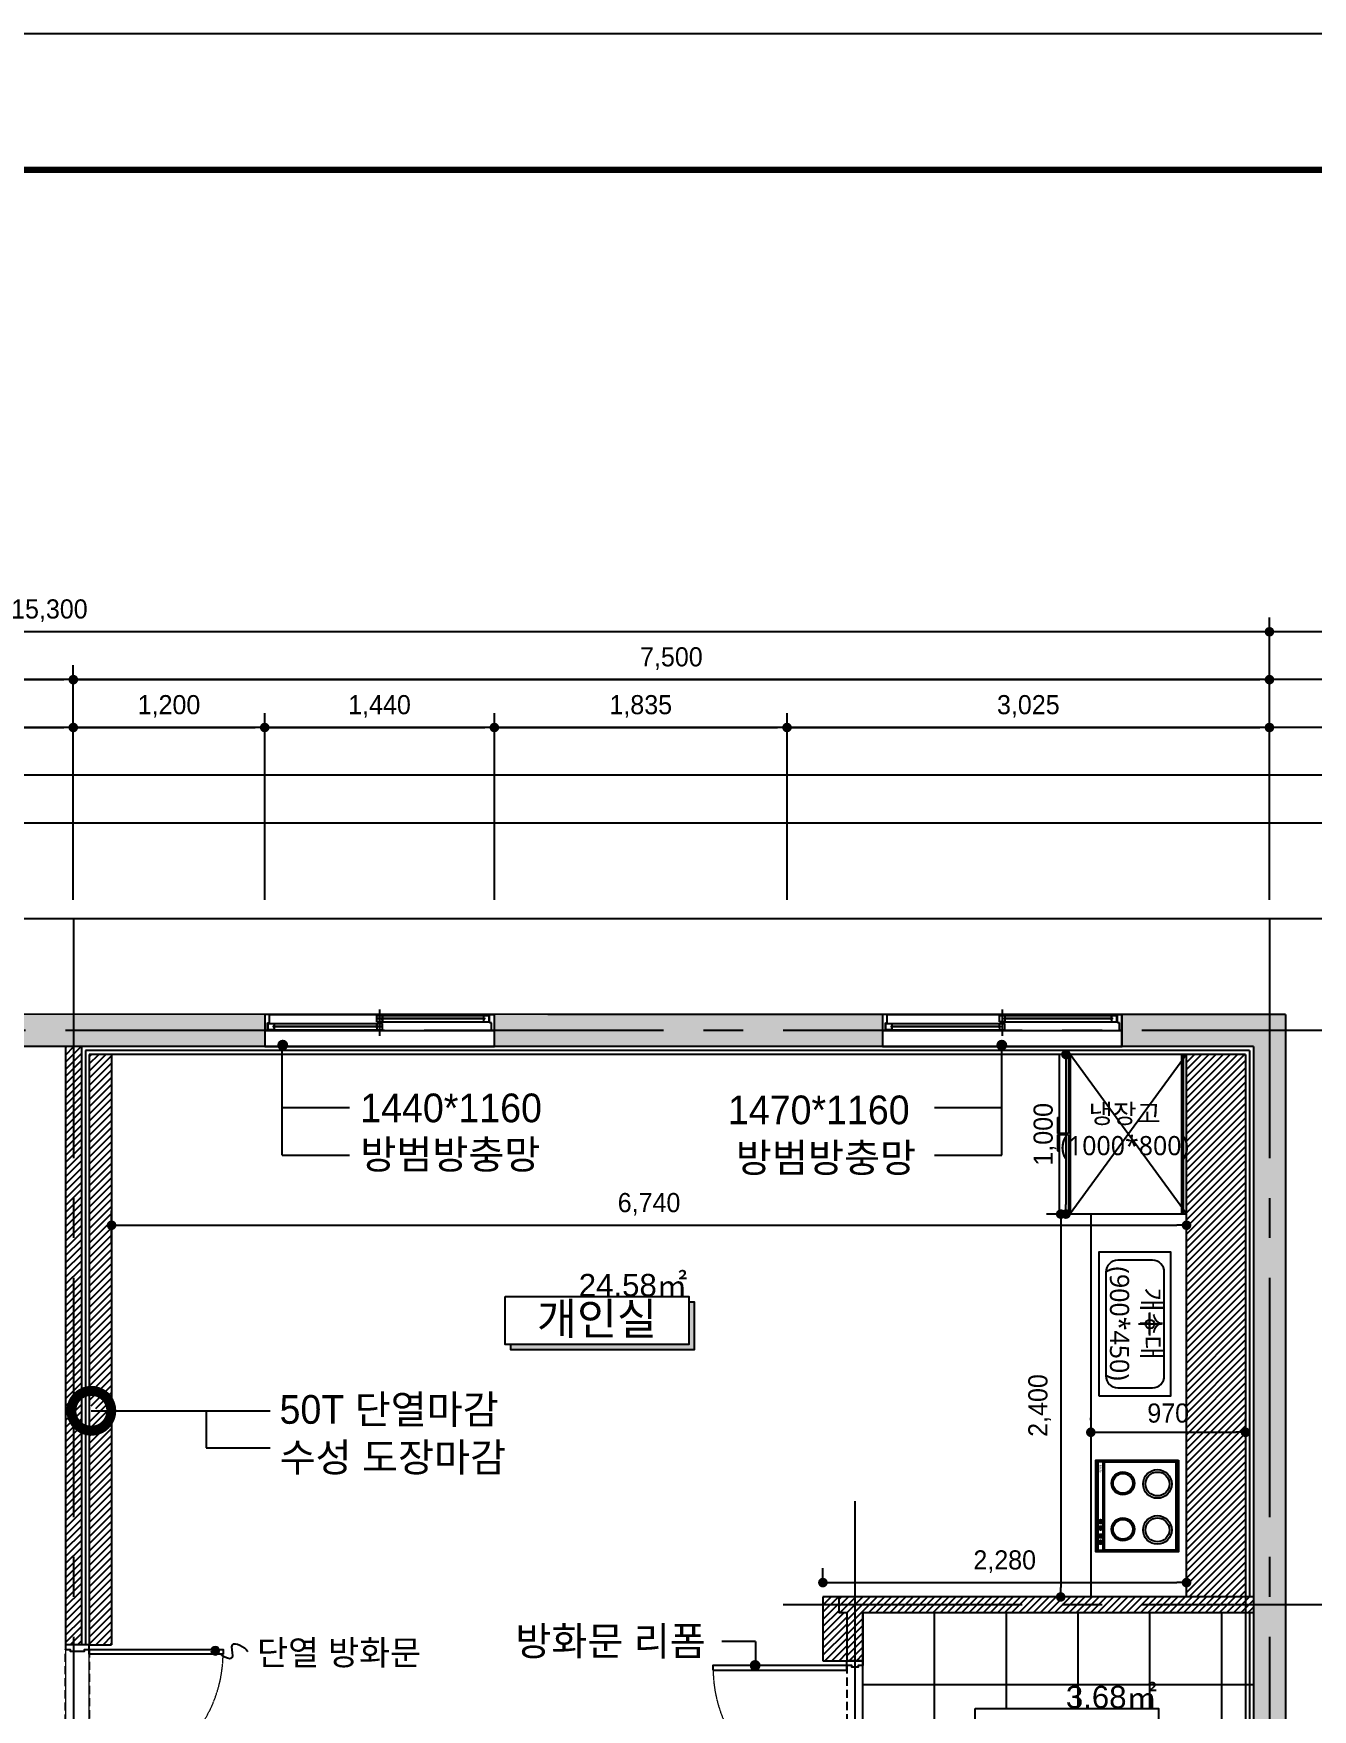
# Model space of a CAD drawing. Header units: millimetres. Extents: x -224448 to 1592092, y -164641 to 319001.
# Drawn here: x -4925 to 3095, y 159445 to 169950 of the extents above; entities that cross this region are included whole.
import ezdxf
from ezdxf.enums import TextEntityAlignment as Align

# ---------------------------------------------------------------- set-up
doc = ezdxf.new("R2010")
doc.units = ezdxf.units.MM
for name, pattern in [('CEN', [62, 60, -1, 0, -1]), ('CENTER2', [1.125, 0.75, -0.125, 0.125, -0.125]), ('HIDDEN', [9.525, 6.35, -3.175])]:
    doc.linetypes.add(name, pattern=pattern)
doc.layers.get('Defpoints').update_dxf_attribs({"color": 35})
for name, color, linetype in [('ARREA', 1, 'Continuous'), ('CO-FURB-DN', 9, 'Continuous'), ('DIM', 3, 'Continuous'), ('FUR', 6, 'Continuous'), ('I-SYM', 4, 'Continuous'), ('I-TEXT', 7, 'Continuous'), ('I_CON', 2, 'Continuous'), ('I_DOOR', 4, 'Continuous'), ('I_FORMAT', 7, 'Continuous'), ('I_FUR', 6, 'Continuous'), ('I_HAT', 8, 'Continuous'), ('I_TXT', 7, 'Continuous'), ('I_WALL', 3, 'Continuous'), ('I_WIN', 5, 'Continuous')]:
    doc.layers.add(name, color=color, linetype=linetype)
doc.layers.add('I_CEN', color=1, linetype='CEN', lineweight=13)
doc.styles.add('DH-TEXT', font='')
doc.styles.add('HY울릉도', font='')
doc.styles.add('IABU-글꼴스타일', font='')
doc.styles.add('NTOP', font='Dotum.ttf')
doc.styles.get("Standard").update_dxf_attribs({"font": 'arial.ttf'})
doc.styles.add('맑은고딕', font='malgun.ttf')
doc.styles.get('DH-TEXT').set_extended_font_data('HY울릉도L')
doc.styles.get('HY울릉도').set_extended_font_data('HY울릉도L')
doc.styles.get('IABU-글꼴스타일').set_extended_font_data('HY울릉도L')
doc.linetypes.add('BATTING', pattern='A,0.00254,-2.54,[134,ltypeshp.shx,S=2.54,R=0,X=-2.54,Y=0],-5.08,[134,ltypeshp.shx,S=2.54,R=180,X=2.54,Y=0],-2.54', length=10.16254)
doc.dimstyles.new('IABC-100 (SUB)', dxfattribs={"dimscale": 60, "dimtxt": 2, "dimasz": 1, "dimexe": 1.5, "dimexo": 2, "dimgap": 1, "dimtad": 1, "dimdec": 0, "dimdsep": 46, "dimlunit": 6, "dimtxsty": 'IABU-글꼴스타일', "dimblk": '1234_Dot', "dimcen": 1, "dimclrd": 4, "dimclre": 4, "dimclrt": 7, "dimadec": 0, "dimazin": 0, "dimtfac": 1, "dimtdec": 0, "dimtix": 1, "dimtmove": 2, "dimatfit": 3, "dimldrblk": '1234_Dot', "dimfxl": 2, "dimtolj": 1, "dimtzin": 0, "dimarcsym": 0})
pattern_1 = [(45, (0, 33926.584), (-22.45064, 22.45064), [])]

# ---------------------------------------------------------------- blocks, each defined once
blk = doc.blocks.new('J8')
at = {"layer": 'I_CEN'}
blk.add_arc((796784, -72323), 820, 268.6958, 359.2947, dxfattribs=at)
at = {"layer": 'I_DOOR'}
for points in [[(796765, -72273), (796615, -72273), (796615, -72303), (796645, -72303), (796645, -72313), (796735, -72313), (796735, -72303), (796765, -72303), (796765, -72273)], [(797605, -72333), (796765, -72333), (796765, -72303), (797605, -72303)], [(796765, -73173), (796615, -73173), (796615, -73143), (796645, -73143), (796645, -73133), (796735, -73133), (796735, -73143), (796765, -73143), (796765, -73173)]]:
    blk.add_lwpolyline(points, close=True, dxfattribs=at)
at = {"layer": 'I_FUR', "color": 8, "linetype": 'HIDDEN', "ltscale": 8}
for p, q in [((796615, -73143), (796615, -72303)), ((796765, -72303), (796765, -73143))]:
    blk.add_line(p, q, dxfattribs=at)
blk = doc.blocks.new('J40')
at = {"layer": 'I_WIN', "linetype": 'Continuous'}
for p, q in [((306182, 57590), (306152, 57590)), ((306152, 57590), (306152, 57499)), ((306182, 57590), (307652, 57590)), ((306182, 57541), (306182, 57590)), ((306885, 57545), (306885, 57585)), ((306885, 57585), (306920, 57585)), ((306902, 57621), (306902, 57456)), ((306902, 57585), (307622, 57585)), ((306920, 57570), (306914, 57569)), ((306920, 57585), (306920, 57570)), ((306920, 57571), (306923, 57570)), ((307587, 57571), (307584, 57570)), ((307622, 57585), (307587, 57585)), ((307587, 57585), (307587, 57570)), ((307587, 57570), (307592, 57569)), ((307622, 57545), (307622, 57585)), ((307625, 57539), (307625, 57590)), ((307625, 57590), (307655, 57590)), ((307655, 57490), (307655, 57590)), ((306152, 57499), (306152, 57490)), ((306152, 57490), (307652, 57490)), ((306152, 57490), (306170, 57490)), ((306170, 57490), (306170, 57539)), ((306170, 57539), (306182, 57539)), ((306173, 57535), (306920, 57535)), ((306173, 57495), (306173, 57535)), ((306173, 57535), (306211, 57535)), ((306173, 57495), (306920, 57495)), ((306211, 57495), (306173, 57495)), ((306182, 57539), (306182, 57541)), ((306211, 57520), (306206, 57518)), ((306206, 57518), (306206, 57512)), ((306206, 57512), (306211, 57510)), ((306208, 57517), (306208, 57513)), ((306211, 57535), (306211, 57520)), ((306211, 57521), (306214, 57520)), ((306211, 57517), (306890, 57517)), ((306890, 57513), (306211, 57513)), ((306211, 57509), (306214, 57511)), ((306211, 57510), (306211, 57495)), ((306214, 57520), (306214, 57519)), ((306214, 57519), (306215, 57517)), ((306214, 57512), (306215, 57513)), ((306214, 57511), (306214, 57512)), ((306882, 57519), (306881, 57517)), ((306882, 57512), (306881, 57513)), ((306885, 57521), (306882, 57520)), ((306882, 57520), (306882, 57519)), ((306882, 57511), (306882, 57512)), ((306885, 57509), (306882, 57511)), ((306920, 57545), (306885, 57545)), ((306920, 57535), (306885, 57535)), ((306885, 57535), (306885, 57520)), ((306885, 57520), (306890, 57518)), ((306890, 57512), (306885, 57510)), ((306885, 57510), (306885, 57495)), ((306885, 57495), (306920, 57495)), ((306890, 57518), (306890, 57512)), ((306890, 57517), (306890, 57513)), ((306902, 57545), (307622, 57545)), ((306914, 57569), (306914, 57562)), ((306914, 57567), (307592, 57567)), ((306914, 57563), (306914, 57567)), ((307592, 57563), (306914, 57563)), ((306914, 57562), (306920, 57560)), ((306920, 57560), (306923, 57561)), ((306920, 57560), (306920, 57545)), ((306920, 57495), (306920, 57535)), ((306923, 57570), (306923, 57569)), ((306923, 57569), (306924, 57567)), ((306923, 57562), (306924, 57563)), ((306923, 57561), (306923, 57562)), ((307584, 57570), (307583, 57569)), ((307583, 57569), (307583, 57567)), ((307583, 57562), (307583, 57563)), ((307584, 57561), (307583, 57562)), ((307587, 57560), (307584, 57561)), ((307592, 57562), (307587, 57560)), ((307587, 57560), (307587, 57545)), ((307587, 57545), (307622, 57545)), ((307592, 57569), (307592, 57562)), ((307592, 57567), (307592, 57563)), ((307638, 57539), (307625, 57539)), ((307638, 57490), (307638, 57539)), ((307655, 57490), (307638, 57490))]:
    blk.add_line(p, q, dxfattribs=at)
blk = doc.blocks.new('1234_Dot')
at = {"color": 0, "linetype": 'ByBlock', "lineweight": -2}
blk.add_line((-0.5, 0), (-1, 0), dxfattribs=at)
at = {"color": 0, "linetype": 'ByBlock', "const_width": 0.5}
blk.add_lwpolyline([(-0.25, 0, 1), (0.25, 0, 1)], format="xyb", close=True, dxfattribs=at)
blk = doc.blocks.new('*D337')
at = {"layer": 'Defpoints', "color": 0, "ltscale": 50, "transparency": 16777216}
for p in [(1875, 162550), (1516, 160150), (1843, 160150)]:
    blk.add_point(p, dxfattribs=at)
at = {"layer": 'DIM', "color": 4, "lineweight": -2, "ltscale": 50, "transparency": 16777216}
for p, q in [((1755, 162550), (1426, 162550)), ((1516, 162490), (1516, 160210)), ((1723, 160150), (1426, 160150))]:
    blk.add_line(p, q, dxfattribs=at)
at = {"layer": 'DIM', "color": 4, "lineweight": -2, "ltscale": 50, "transparency": 16777216, "xscale": 60, "yscale": 60, "zscale": 60}
for p, rotation in [((1516, 162550), 90), ((1516, 160150), 270)]:
    blk.add_blockref('1234_Dot', p, dxfattribs=dict(at, rotation=rotation))
at = {"layer": 'DIM', "color": 7, "ltscale": 50, "transparency": 16777216, "insert": (1384, 161350), "char_height": 120, "attachment_point": 5, "rotation": 90, "style": 'IABU-글꼴스타일'}
blk.add_mtext('\\A1;2,400', dxfattribs=at)
blk = doc.blocks.new('*D338')
at = {"layer": 'Defpoints', "color": 0, "ltscale": 50, "transparency": 16777216}
for p in [(1875, 163550), (1549, 162550), (1875, 162550)]:
    blk.add_point(p, dxfattribs=at)
at = {"layer": 'DIM', "color": 4, "lineweight": -2, "ltscale": 50, "transparency": 16777216}
for p, q in [((1755, 163550), (1459, 163550)), ((1549, 163490), (1549, 162610)), ((1755, 162550), (1459, 162550))]:
    blk.add_line(p, q, dxfattribs=at)
at = {"layer": 'DIM', "color": 4, "lineweight": -2, "ltscale": 50, "transparency": 16777216, "xscale": 60, "yscale": 60, "zscale": 60}
for p, rotation in [((1549, 163550), 90), ((1549, 162550), 270)]:
    blk.add_blockref('1234_Dot', p, dxfattribs=dict(at, rotation=rotation))
at = {"layer": 'DIM', "color": 7, "ltscale": 50, "transparency": 16777216, "insert": (1417, 163050), "char_height": 120, "attachment_point": 5, "rotation": 90, "style": 'IABU-글꼴스타일'}
blk.add_mtext('\\A1;1,000', dxfattribs=at)
blk = doc.blocks.new('klsdfa')
at = {"layer": 'I_CEN'}
blk.add_arc((2937606, -1355168), 820, 90.7053, 181.3042, dxfattribs=at)
at = {"layer": 'I_DOOR'}
for points in [[(2937596, -1354347), (2937596, -1355187), (2937626, -1355187), (2937626, -1354347)], [(2936756, -1355187), (2936756, -1355287), (2936786, -1355287), (2936786, -1355257), (2936796, -1355257), (2936796, -1355217), (2936786, -1355217), (2936786, -1355187), (2936756, -1355187)], [(2937656, -1355187), (2937656, -1355287), (2937626, -1355287), (2937626, -1355257), (2937616, -1355257), (2937616, -1355217), (2937626, -1355217), (2937626, -1355187), (2937656, -1355187)]]:
    blk.add_lwpolyline(points, close=True, dxfattribs=at)
at = {"layer": 'I_FUR', "color": 8, "linetype": 'HIDDEN', "ltscale": 8}
for p, q in [((2937626, -1355187), (2936786, -1355187)), ((2936786, -1355287), (2937626, -1355287))]:
    blk.add_line(p, q, dxfattribs=at)
blk = doc.blocks.new('FB-009')
at = {"layer": 'FUR'}
for p, q in [((10, 510), (10, 10)), ((278, 510), (10, 510)), ((13, 505), (13, 54)), ((275, 505), (13, 505)), ((566, 510), (267, 510)), ((563, 505), (267, 505)), ((563, 54), (563, 505)), ((566, 10), (566, 510)), ((10, 50), (278, 50)), ((10, 10), (278, 10)), ((12, 47), (12, 13)), ((276, 47), (12, 47)), ((12, 13), (276, 13)), ((13, 54), (275, 54)), ((267, 54), (563, 54)), ((267, 50), (566, 50)), ((564, 47), (267, 47)), ((267, 13), (564, 13)), ((267, 10), (566, 10)), ((385, 41), (385, 22)), ((388, 41), (388, 22)), ((424, 41), (424, 22)), ((427, 41), (427, 22)), ((475, 41), (475, 22)), ((478, 41), (478, 22)), ((514, 41), (514, 22)), ((517, 41), (517, 22)), ((564, 13), (564, 47))]:
    blk.add_line(p, q, dxfattribs=at)
blk.add_lwpolyline([(0, 520), (576, 520), (576, 0), (0, 0)], close=True, dxfattribs=at)
for centre, radius in [((150, 387), 89.9), ((150, 387), 74.9), ((438, 387), 89.9), ((438, 387), 74.9), ((146, 171), 72), ((146, 171), 62), ((434, 171), 72), ((434, 171), 62), ((386, 31), 12.5), ((386, 31), 9.52), ((426, 31), 12.5), ((426, 31), 9.52), ((476, 31), 12.5), ((476, 31), 9.52), ((515, 31), 12.5), ((515, 31), 9.52)]:
    blk.add_circle(centre, radius, dxfattribs=at)
at = {"layer": 'FUR', "style": 'DH-TEXT'}
blk.add_text('Miele', height=15, dxfattribs=at).set_placement((29, 23))
blk = doc.blocks.new('J52')
at = {"layer": 'FUR'}
for p, q in [((806810, -71806), (806810, -72301)), ((806870, -71806), (806810, -71806)), ((806870, -71806), (806870, -72301)), ((806880, -71806), (806880, -72806)), ((807610, -71806), (806880, -71806)), ((807580, -72806), (807580, -71806)), ((807590, -72806), (807590, -71806)), ((807610, -72806), (807610, -71806)), ((806800, -72201), (806800, -72301)), ((806800, -72201), (806810, -72201)), ((806810, -72301), (806800, -72301)), ((806800, -72311), (806800, -72411)), ((806810, -72311), (806800, -72311)), ((806870, -72301), (806810, -72301)), ((806810, -72311), (806810, -72806)), ((806870, -72311), (806810, -72311)), ((806870, -72311), (806870, -72806)), ((806800, -72411), (806810, -72411)), ((806810, -72806), (806870, -72806)), ((806880, -72806), (807610, -72806))]:
    blk.add_line(p, q, dxfattribs=at)
at = {"layer": 'I_HAT'}
for p, q in [((807610, -72806), (806880, -71806)), ((807610, -71806), (806880, -72806))]:
    blk.add_line(p, q, dxfattribs=at)
at = {"layer": 'I_TXT', "insert": (807222, -72291), "char_height": 120, "width": 3000, "attachment_point": 5, "style": '맑은고딕'}
blk.add_mtext('냉장고\\P(1000*800)', dxfattribs=at)
blk = doc.blocks.new('sdksd')
at = {"layer": 'I_FUR'}
for p, q in [((656901, -409240), (656251, -409240)), ((656576, -409258), (656576, -409402)), ((656176, -409315), (656176, -409531)), ((656648, -409330), (656504, -409330)), ((656976, -409531), (656976, -409315)), ((656251, -409606), (656901, -409606))]:
    blk.add_line(p, q, dxfattribs=at)
blk.add_lwpolyline([(657026, -409650), (657026, -409200), (656126, -409200), (656126, -409650)], close=True, dxfattribs=at)
blk.add_circle((656576, -409330), 27.5, dxfattribs=at)
for centre, start, end in [((656251, -409315), 90, 180), ((656901, -409315), 0, 90), ((656251, -409531), 180, 270), ((656901, -409531), 270, 0)]:
    blk.add_arc(centre, 75, start, end, dxfattribs=at)
at = {"layer": 'I_TXT', "insert": (656573, -409434), "char_height": 120, "width": 3000, "attachment_point": 5, "style": '맑은고딕'}
blk.add_mtext('개수대\\P(900*450)', dxfattribs=at)
blk = doc.blocks.new('*D339')
at = {"layer": 'Defpoints', "color": 0, "ltscale": 50, "transparency": 16777216}
for p in [(2675, 161182), (1705, 161139), (2675, 161139)]:
    blk.add_point(p, dxfattribs=at)
at = {"layer": 'DIM', "color": 4, "lineweight": -2, "ltscale": 50, "transparency": 16777216}
for p, q in [((1705, 161259), (1705, 161272)), ((2675, 161259), (2675, 161272)), ((1765, 161182), (2615, 161182))]:
    blk.add_line(p, q, dxfattribs=at)
at = {"layer": 'DIM', "color": 4, "lineweight": -2, "ltscale": 50, "transparency": 16777216, "xscale": 60, "yscale": 60, "zscale": 60, "rotation": 180}
blk.add_blockref('1234_Dot', (1705, 161182), dxfattribs=at)
at = {"layer": 'DIM', "color": 4, "lineweight": -2, "ltscale": 50, "transparency": 16777216, "xscale": 60, "yscale": 60, "zscale": 60}
blk.add_blockref('1234_Dot', (2675, 161182), dxfattribs=at)
at = {"layer": 'DIM', "color": 7, "ltscale": 50, "transparency": 16777216, "insert": (2190, 161302), "char_height": 120, "attachment_point": 5, "style": 'IABU-글꼴스타일'}
blk.add_mtext('\\A1;970', dxfattribs=at)
blk = doc.blocks.new('_DotSmall')
at = {"color": 0, "linetype": 'ByBlock', "const_width": 0.5}
blk.add_lwpolyline([(-0.0625, 0, 1), (0.0625, 0, 1)], format="xyb", close=True, dxfattribs=at)
blk = doc.blocks.new('*D345')
at = {"layer": 'Defpoints', "color": 0, "ltscale": 50, "transparency": 16777216}
for p in [(-4675, 165900), (-9675, 164400), (-4675, 164400)]:
    blk.add_point(p, dxfattribs=at)
at = {"layer": 'DIM', "color": 4, "lineweight": -2, "ltscale": 50, "transparency": 16777216}
for p, q in [((-9675, 164520), (-9675, 165990)), ((-4675, 164520), (-4675, 165990)), ((-9615, 165900), (-4735, 165900))]:
    blk.add_line(p, q, dxfattribs=at)
at = {"layer": 'DIM', "color": 4, "lineweight": -2, "ltscale": 50, "transparency": 16777216, "xscale": 60, "yscale": 60, "zscale": 60, "rotation": 180}
blk.add_blockref('1234_Dot', (-9675, 165900), dxfattribs=at)
at = {"layer": 'DIM', "color": 4, "lineweight": -2, "ltscale": 50, "transparency": 16777216, "xscale": 60, "yscale": 60, "zscale": 60}
blk.add_blockref('1234_Dot', (-4675, 165900), dxfattribs=at)
at = {"layer": 'DIM', "color": 7, "ltscale": 50, "transparency": 16777216, "insert": (-7175, 166032), "char_height": 120, "attachment_point": 5, "style": 'IABU-글꼴스타일'}
blk.add_mtext('\\A1;5,000', dxfattribs=at)
blk = doc.blocks.new('*D346')
at = {"layer": 'Defpoints', "color": 0, "ltscale": 50, "transparency": 16777216}
for p in [(2825, 165900), (-4675, 164400), (2825, 164400)]:
    blk.add_point(p, dxfattribs=at)
at = {"layer": 'DIM', "color": 4, "lineweight": -2, "ltscale": 50, "transparency": 16777216}
for p, q in [((-4675, 164520), (-4675, 165990)), ((2825, 164520), (2825, 165990)), ((-4615, 165900), (2765, 165900))]:
    blk.add_line(p, q, dxfattribs=at)
at = {"layer": 'DIM', "color": 4, "lineweight": -2, "ltscale": 50, "transparency": 16777216, "xscale": 60, "yscale": 60, "zscale": 60, "rotation": 180}
blk.add_blockref('1234_Dot', (-4675, 165900), dxfattribs=at)
at = {"layer": 'DIM', "color": 4, "lineweight": -2, "ltscale": 50, "transparency": 16777216, "xscale": 60, "yscale": 60, "zscale": 60}
blk.add_blockref('1234_Dot', (2825, 165900), dxfattribs=at)
at = {"layer": 'DIM', "color": 7, "ltscale": 50, "transparency": 16777216, "insert": (-925, 166032), "char_height": 120, "attachment_point": 5, "style": 'IABU-글꼴스타일'}
blk.add_mtext('\\A1;7,500', dxfattribs=at)
blk = doc.blocks.new('*D334')
at = {"layer": 'Defpoints', "color": 0, "ltscale": 50, "transparency": 16777216}
for p in [(-12475, 166200), (-12475, 164400), (2825, 164400)]:
    blk.add_point(p, dxfattribs=at)
at = {"layer": 'DIM', "color": 4, "lineweight": -2, "ltscale": 50, "transparency": 16777216}
for p, q in [((-12475, 164520), (-12475, 166290)), ((2765, 166200), (-12415, 166200)), ((2825, 164520), (2825, 166290))]:
    blk.add_line(p, q, dxfattribs=at)
at = {"layer": 'DIM', "color": 4, "lineweight": -2, "ltscale": 50, "transparency": 16777216, "xscale": 60, "yscale": 60, "zscale": 60, "rotation": 180}
blk.add_blockref('1234_Dot', (-12475, 166200), dxfattribs=at)
at = {"layer": 'DIM', "color": 4, "lineweight": -2, "ltscale": 50, "transparency": 16777216, "xscale": 60, "yscale": 60, "zscale": 60}
blk.add_blockref('1234_Dot', (2825, 166200), dxfattribs=at)
at = {"layer": 'DIM', "color": 7, "ltscale": 50, "transparency": 16777216, "insert": (-4825, 166332), "char_height": 120, "attachment_point": 5, "style": 'IABU-글꼴스타일'}
blk.add_mtext('\\A1;15,300', dxfattribs=at)
blk = doc.blocks.new('*D531')
at = {"layer": 'Defpoints', "color": 0, "ltscale": 50, "transparency": 16777216}
for p in [(-4675, 165600), (-5995, 164400), (-4675, 164400)]:
    blk.add_point(p, dxfattribs=at)
at = {"layer": 'DIM', "color": 4, "lineweight": -2, "ltscale": 50, "transparency": 16777216}
for p, q in [((-5995, 164520), (-5995, 165690)), ((-4675, 164520), (-4675, 165690)), ((-5935, 165600), (-4735, 165600))]:
    blk.add_line(p, q, dxfattribs=at)
at = {"layer": 'DIM', "color": 4, "lineweight": -2, "ltscale": 50, "transparency": 16777216, "xscale": 60, "yscale": 60, "zscale": 60, "rotation": 180}
blk.add_blockref('1234_Dot', (-5995, 165600), dxfattribs=at)
at = {"layer": 'DIM', "color": 4, "lineweight": -2, "ltscale": 50, "transparency": 16777216, "xscale": 60, "yscale": 60, "zscale": 60}
blk.add_blockref('1234_Dot', (-4675, 165600), dxfattribs=at)
at = {"layer": 'DIM', "color": 7, "ltscale": 50, "transparency": 16777216, "insert": (-5335, 165732), "char_height": 120, "attachment_point": 5, "style": 'IABU-글꼴스타일'}
blk.add_mtext('\\A1;1,320', dxfattribs=at)
blk = doc.blocks.new('*D532')
at = {"layer": 'Defpoints', "color": 0, "ltscale": 50, "transparency": 16777216}
for p in [(-3475, 165600), (-4675, 164400), (-3475, 164400)]:
    blk.add_point(p, dxfattribs=at)
at = {"layer": 'DIM', "color": 4, "lineweight": -2, "ltscale": 50, "transparency": 16777216}
for p, q in [((-4675, 164520), (-4675, 165690)), ((-3475, 164520), (-3475, 165690)), ((-4615, 165600), (-3535, 165600))]:
    blk.add_line(p, q, dxfattribs=at)
at = {"layer": 'DIM', "color": 4, "lineweight": -2, "ltscale": 50, "transparency": 16777216, "xscale": 60, "yscale": 60, "zscale": 60, "rotation": 180}
blk.add_blockref('1234_Dot', (-4675, 165600), dxfattribs=at)
at = {"layer": 'DIM', "color": 4, "lineweight": -2, "ltscale": 50, "transparency": 16777216, "xscale": 60, "yscale": 60, "zscale": 60}
blk.add_blockref('1234_Dot', (-3475, 165600), dxfattribs=at)
at = {"layer": 'DIM', "color": 7, "ltscale": 50, "transparency": 16777216, "insert": (-4075, 165732), "char_height": 120, "attachment_point": 5, "style": 'IABU-글꼴스타일'}
blk.add_mtext('\\A1;1,200', dxfattribs=at)
blk = doc.blocks.new('*D533')
at = {"layer": 'Defpoints', "color": 0, "ltscale": 50, "transparency": 16777216}
for p in [(-200, 165600), (-2035, 164400), (-200, 164400)]:
    blk.add_point(p, dxfattribs=at)
at = {"layer": 'DIM', "color": 4, "lineweight": -2, "ltscale": 50, "transparency": 16777216}
for p, q in [((-2035, 164520), (-2035, 165690)), ((-200, 164520), (-200, 165690)), ((-1975, 165600), (-260, 165600))]:
    blk.add_line(p, q, dxfattribs=at)
at = {"layer": 'DIM', "color": 4, "lineweight": -2, "ltscale": 50, "transparency": 16777216, "xscale": 60, "yscale": 60, "zscale": 60, "rotation": 180}
blk.add_blockref('1234_Dot', (-2035, 165600), dxfattribs=at)
at = {"layer": 'DIM', "color": 4, "lineweight": -2, "ltscale": 50, "transparency": 16777216, "xscale": 60, "yscale": 60, "zscale": 60}
blk.add_blockref('1234_Dot', (-200, 165600), dxfattribs=at)
at = {"layer": 'DIM', "color": 7, "ltscale": 50, "transparency": 16777216, "insert": (-1117, 165732), "char_height": 120, "attachment_point": 5, "style": 'IABU-글꼴스타일'}
blk.add_mtext('\\A1;1,835', dxfattribs=at)
blk = doc.blocks.new('*D534')
at = {"layer": 'Defpoints', "color": 0, "ltscale": 50, "transparency": 16777216}
for p in [(2825, 165600), (-200, 164400), (2825, 164400)]:
    blk.add_point(p, dxfattribs=at)
at = {"layer": 'DIM', "color": 4, "lineweight": -2, "ltscale": 50, "transparency": 16777216}
for p, q in [((-200, 164520), (-200, 165690)), ((2825, 164520), (2825, 165690)), ((-140, 165600), (2765, 165600))]:
    blk.add_line(p, q, dxfattribs=at)
at = {"layer": 'DIM', "color": 4, "lineweight": -2, "ltscale": 50, "transparency": 16777216, "xscale": 60, "yscale": 60, "zscale": 60, "rotation": 180}
blk.add_blockref('1234_Dot', (-200, 165600), dxfattribs=at)
at = {"layer": 'DIM', "color": 4, "lineweight": -2, "ltscale": 50, "transparency": 16777216, "xscale": 60, "yscale": 60, "zscale": 60}
blk.add_blockref('1234_Dot', (2825, 165600), dxfattribs=at)
at = {"layer": 'DIM', "color": 7, "ltscale": 50, "transparency": 16777216, "insert": (1313, 165732), "char_height": 120, "attachment_point": 5, "style": 'IABU-글꼴스타일'}
blk.add_mtext('\\A1;3,025', dxfattribs=at)
blk = doc.blocks.new('1440-1160')
at = {"layer": 'I_WIN', "linetype": 'Continuous'}
for p, q in [((-3445, 129874), (-3475, 129874)), ((-3475, 129874), (-3475, 129783)), ((-3445, 129874), (-2035, 129874)), ((-3445, 129825), (-3445, 129874)), ((-2772, 129869), (-2068, 129869)), ((-2772, 129829), (-2772, 129869)), ((-2772, 129869), (-2737, 129869)), ((-2772, 129851), (-2097, 129851)), ((-2755, 129905), (-2755, 129740)), ((-2737, 129854), (-2743, 129853)), ((-2743, 129853), (-2743, 129846)), ((-2743, 129847), (-2743, 129851)), ((-2737, 129869), (-2737, 129854)), ((-2737, 129855), (-2735, 129854)), ((-2735, 129854), (-2734, 129853)), ((-2734, 129853), (-2733, 129851)), ((-2106, 129853), (-2107, 129851)), ((-2103, 129855), (-2106, 129854)), ((-2106, 129854), (-2106, 129853)), ((-2068, 129869), (-2103, 129869)), ((-2103, 129869), (-2103, 129854)), ((-2103, 129854), (-2097, 129853)), ((-2097, 129853), (-2097, 129846)), ((-2097, 129851), (-2097, 129847)), ((-2068, 129829), (-2068, 129869)), ((-2065, 129823), (-2065, 129874)), ((-2065, 129874), (-2035, 129874)), ((-2035, 129774), (-2035, 129874)), ((-3475, 129783), (-3475, 129774)), ((-3475, 129774), (-2035, 129774)), ((-3475, 129774), (-3457, 129774)), ((-3457, 129774), (-3457, 129823)), ((-3457, 129823), (-3445, 129823)), ((-3454, 129819), (-2737, 129819)), ((-3454, 129779), (-3454, 129819)), ((-3454, 129819), (-3416, 129819)), ((-3454, 129779), (-2737, 129779)), ((-3416, 129779), (-3454, 129779)), ((-3445, 129823), (-3445, 129825)), ((-3416, 129804), (-3422, 129802)), ((-3422, 129802), (-3422, 129796)), ((-3422, 129796), (-3416, 129794)), ((-3420, 129801), (-3420, 129797)), ((-3416, 129819), (-3416, 129804)), ((-3416, 129805), (-3413, 129803)), ((-3416, 129801), (-2737, 129801)), ((-2737, 129797), (-3416, 129797)), ((-3416, 129793), (-3413, 129795)), ((-3416, 129794), (-3416, 129779)), ((-3413, 129803), (-3413, 129802)), ((-3413, 129802), (-3412, 129801)), ((-3413, 129796), (-3412, 129797)), ((-3413, 129795), (-3413, 129796)), ((-2775, 129803), (-2776, 129802)), ((-2776, 129802), (-2776, 129801)), ((-2776, 129796), (-2776, 129797)), ((-2775, 129795), (-2776, 129796)), ((-2772, 129805), (-2775, 129803)), ((-2772, 129793), (-2775, 129795)), ((-2097, 129847), (-2772, 129847)), ((-2737, 129829), (-2772, 129829)), ((-2737, 129819), (-2772, 129819)), ((-2772, 129819), (-2772, 129804)), ((-2772, 129804), (-2767, 129802)), ((-2767, 129796), (-2772, 129794)), ((-2772, 129794), (-2772, 129779)), ((-2772, 129779), (-2737, 129779)), ((-2767, 129802), (-2767, 129796)), ((-2767, 129801), (-2767, 129797)), ((-2755, 129829), (-2068, 129829)), ((-2743, 129846), (-2737, 129844)), ((-2737, 129844), (-2735, 129845)), ((-2737, 129844), (-2737, 129829)), ((-2737, 129779), (-2737, 129819)), ((-2735, 129845), (-2734, 129846)), ((-2734, 129846), (-2733, 129847)), ((-2106, 129846), (-2107, 129847)), ((-2106, 129845), (-2106, 129846)), ((-2103, 129844), (-2106, 129845)), ((-2097, 129846), (-2103, 129844)), ((-2103, 129844), (-2103, 129829)), ((-2103, 129829), (-2068, 129829)), ((-2052, 129823), (-2065, 129823)), ((-2052, 129774), (-2052, 129823)), ((-2035, 129774), (-2052, 129774))]:
    blk.add_line(p, q, dxfattribs=at)
at = {"layer": 'I_WIN'}
blk.add_lwpolyline([(-3475, 129674), (-2035, 129674), (-2035, 129874), (-3475, 129874)], close=True, dxfattribs=at)
blk = doc.blocks.new('마감지시')
at = {"layer": 'I-SYM'}
blk.add_hatch(color=256, dxfattribs=at).paths.add_polyline_path([(100285, -105169, 1), (100395, -105169, 1)])
blk.add_circle((100340, -105169), 55.1, dxfattribs=at)
blk.add_open_spline([(100340, -105169), (100472, -105076), (100636, -104989), (100521, -105343), (100750, -105224), (100793, -105160)], degree=3, knots=[104.407257, 104.407257, 104.407257, 104.407257, 483.492448, 667.725925, 958.402292, 958.402292, 958.402292, 958.402292], dxfattribs=at)
blk = doc.blocks.new('*D780')
at = {"layer": 'Defpoints', "color": 0, "ltscale": 50, "transparency": 16777216}
for p in [(-2035, 165600), (-3475, 164400), (-2035, 164400)]:
    blk.add_point(p, dxfattribs=at)
at = {"layer": 'DIM', "color": 4, "lineweight": -2, "ltscale": 50, "transparency": 16777216}
for p, q in [((-3475, 164520), (-3475, 165690)), ((-2035, 164520), (-2035, 165690)), ((-3415, 165600), (-2095, 165600))]:
    blk.add_line(p, q, dxfattribs=at)
at = {"layer": 'DIM', "color": 4, "lineweight": -2, "ltscale": 50, "transparency": 16777216, "xscale": 60, "yscale": 60, "zscale": 60, "rotation": 180}
blk.add_blockref('1234_Dot', (-3475, 165600), dxfattribs=at)
at = {"layer": 'DIM', "color": 4, "lineweight": -2, "ltscale": 50, "transparency": 16777216, "xscale": 60, "yscale": 60, "zscale": 60}
blk.add_blockref('1234_Dot', (-2035, 165600), dxfattribs=at)
at = {"layer": 'DIM', "color": 7, "ltscale": 50, "transparency": 16777216, "insert": (-2755, 165732), "char_height": 120, "attachment_point": 5, "style": 'IABU-글꼴스타일'}
blk.add_mtext('\\A1;1,440', dxfattribs=at)
blk = doc.blocks.new('*D1034')
at = {"layer": 'Defpoints', "color": 0, "ltscale": 50, "transparency": 16777216}
for p in [(2305, 162480), (-4435, 162245), (2305, 162245)]:
    blk.add_point(p, dxfattribs=at)
at = {"layer": 'DIM', "color": 4, "lineweight": -2, "ltscale": 50, "transparency": 16777216}
for p, q in [((-4435, 162365), (-4435, 162570)), ((2305, 162365), (2305, 162570)), ((-4375, 162480), (2245, 162480))]:
    blk.add_line(p, q, dxfattribs=at)
at = {"layer": 'DIM', "color": 4, "lineweight": -2, "ltscale": 50, "transparency": 16777216, "xscale": 60, "yscale": 60, "zscale": 60, "rotation": 180}
blk.add_blockref('1234_Dot', (-4435, 162480), dxfattribs=at)
at = {"layer": 'DIM', "color": 4, "lineweight": -2, "ltscale": 50, "transparency": 16777216, "xscale": 60, "yscale": 60, "zscale": 60}
blk.add_blockref('1234_Dot', (2305, 162480), dxfattribs=at)
at = {"layer": 'DIM', "color": 7, "ltscale": 50, "transparency": 16777216, "insert": (-1065, 162611), "char_height": 120, "attachment_point": 5, "style": 'IABU-글꼴스타일'}
blk.add_mtext('\\A1;6,740', dxfattribs=at)
blk = doc.blocks.new('*D1035')
at = {"layer": 'Defpoints', "color": 0, "ltscale": 50, "transparency": 16777216}
for p in [(2305, 160240), (25, 160150), (2305, 160150)]:
    blk.add_point(p, dxfattribs=at)
at = {"layer": 'DIM', "color": 4, "lineweight": -2, "ltscale": 50, "transparency": 16777216}
for p, q in [((25, 160270), (25, 160330)), ((2305, 160270), (2305, 160330)), ((85, 160240), (2245, 160240))]:
    blk.add_line(p, q, dxfattribs=at)
at = {"layer": 'DIM', "color": 4, "lineweight": -2, "ltscale": 50, "transparency": 16777216, "xscale": 60, "yscale": 60, "zscale": 60, "rotation": 180}
blk.add_blockref('1234_Dot', (25, 160240), dxfattribs=at)
at = {"layer": 'DIM', "color": 4, "lineweight": -2, "ltscale": 50, "transparency": 16777216, "xscale": 60, "yscale": 60, "zscale": 60}
blk.add_blockref('1234_Dot', (2305, 160240), dxfattribs=at)
at = {"layer": 'DIM', "color": 7, "ltscale": 50, "transparency": 16777216, "insert": (1165, 160371), "char_height": 120, "attachment_point": 5, "style": 'IABU-글꼴스타일'}
blk.add_mtext('\\A1;2,280', dxfattribs=at)

msp = doc.modelspace()

# ---------------------------------------------------------------- hatches: boundary and pattern name
at = {"layer": 'I-SYM', "linetype": 'Continuous', "ltscale": 0.5}
h = msp.add_hatch(color=8, dxfattribs=at)
h.dxf.hatch_style = 1
edge = h.paths.add_edge_path()
edge.add_arc((-3361.975, 163608.842), 34.266, 0, 360)
h = msp.add_hatch(color=8, dxfattribs=at)
h.dxf.hatch_style = 1
edge = h.paths.add_edge_path()
edge.add_arc((1146.629, 163608.674), 34.266, 0, 360)
h = msp.add_hatch(color=8, dxfattribs=at)
h.dxf.hatch_style = 1
edge = h.paths.add_edge_path()
edge.add_arc((-400.041, 159720.492), 34.266, 0, 360)
at = {"layer": 'I_HAT', "true_color": 0x000000}
h = msp.add_hatch(color=18, dxfattribs=at)
h.dxf.hatch_style = 1
h.paths.add_polyline_path([(-9674.535, 163801.972), (-10430.368, 163801.484), (-10430.368, 163700.492), (-9674.535, 163700.492)])
h.paths.add_polyline_path([(-9674.535, 163700.492), (-10430.368, 163700.492), (-10430.368, 163600.492), (-9674.535, 163600.492)])
h.paths.add_polyline_path([(-8354.535, 163700.492), (-9674.535, 163700.492), (-9674.535, 163600.492), (-8354.535, 163600.492)])
h.paths.add_polyline_path([(-8354.535, 163802.823), (-9674.535, 163801.972), (-9674.535, 163700.492), (-8354.535, 163700.492), (-8354.535, 163702.823), (-8354.535, 163711.823)])
h.paths.add_polyline_path([(-4674.535, 163700.492), (-5994.535, 163700.492), (-5994.535, 163600.492), (-4674.535, 163600.492)])
h.paths.add_polyline_path([(-4674.535, 163802.106), (-5994.535, 163802.822), (-5994.535, 163700.492), (-4674.535, 163700.492)])
h.paths.add_polyline_path([(-3474.807, 163700.492), (-4674.535, 163700.492), (-4674.535, 163600.492), (-3474.807, 163600.492)])
h.paths.add_polyline_path([(-3474.807, 163801.455), (-4674.535, 163802.106), (-4674.535, 163700.492), (-3474.807, 163700.492), (-3474.807, 163709.492)])
h.paths.add_polyline_path([(399.096, 163700.492), (-2034.807, 163700.492), (-2034.807, 163600.492), (-199.535, 163600.492), (399.096, 163600.492)])
h.paths.add_polyline_path([(399.096, 163800.492), (-1699.535, 163800.492), (-2034.807, 163800.674), (-2034.807, 163700.492), (399.096, 163700.492), (399.096, 163709.492)])
h = msp.add_hatch(color=18, dxfattribs=at)
h.dxf.hatch_style = 1
h.paths.add_polyline_path([(2400.465, 153800.492), (2400.465, 153600.492), (2925.465, 153600.492), (2925.465, 163800.492), (1901.58, 163800.492), (1901.58, 163600.492), (2725.465, 163600.492), (2725.465, 153800.492)])
h.paths.add_polyline_path([(-74.535, 153800.492), (-74.535, 153600.492), (600.465, 153600.492), (600.465, 153800.492)], flags=17)
at = {"layer": 'I_HAT'}
h = msp.add_hatch(dxfattribs=at)
h.set_pattern_fill('ANSI31', color=256, scale=10)
h.set_pattern_definition(pattern_1)
h.paths.add_polyline_path([(-4624.284, 160150.492), (-4624.535, 160150.492), (-4624.535, 163600.492), (-4724.535, 163600.492), (-4724.535, 159850.492), (-4624.535, 159850.492), (-4624.535, 160050.492), (-4624.284, 160050.492)])
h = msp.add_hatch(dxfattribs=at)
h.set_pattern_fill('ANSI31', color=256, scale=10)
h.paths.add_polyline_path([(-4434.535, 163550.492), (-4574.535, 163550.492), (-4574.535, 161345.537, -0.540572656), (-4530.785, 161316.895), (-4434.535, 161316.895)])
h.paths.add_polyline_path([(-4434.535, 161316.895), (-4530.785, 161316.895, -0.540572656), (-4574.535, 161288.254), (-4574.535, 160050.492), (-4574.535, 159850.492), (-4434.535, 159850.492)])
h = msp.add_hatch(dxfattribs=at)
h.set_pattern_fill('ANSI31', color=256, scale=10)
h.paths.add_polyline_path([(2675.465, 163550.492), (2305.465, 163550.492), (2305.465, 162550.492), (2305.465, 160150.492), (2675.465, 160150.492)])
h.paths.add_polyline_path([(2006.18, 161212.227), (2374.751, 161212.227), (2374.751, 161392.227), (2006.18, 161392.227)], flags=9)
h = msp.add_hatch(dxfattribs=at)
h.set_pattern_fill('ANSI31', color=256, scale=10)
h.paths.add_polyline_path([(175.465, 160050.492), (125.465, 160050.492), (125.465, 160100.492), (25.465, 160100.492), (25.465, 159750.492), (175.465, 159750.492)])
h.paths.add_polyline_path([(125.465, 160150.492), (25.465, 160150.492), (25.465, 160100.492), (125.465, 160100.492)])
h = msp.add_hatch(dxfattribs=at)
h.set_pattern_fill('ANSI31', color=256, scale=10)
h.set_pattern_definition(pattern_1)
h.paths.add_polyline_path([(275.465, 160050.492), (2725.465, 160050.492), (2725.465, 160150.492), (125.465, 160150.492), (125.465, 160050.492), (175.465, 160050.492), (175.465, 159750.492), (275.465, 159750.492)])
at = {"layer": 'I_HAT', "transparency": 33554585}
h = msp.add_hatch(dxfattribs=at)
h.set_pattern_fill('_USER', color=256, scale=450, double=1, pattern_type=0)
h.set_pattern_definition([(0, (275.47, 160050.5), (0, 450), []), (90, (275.47, 160050.5), (-450, 3e-14), [])])
h.paths.add_polyline_path([(275.465, 158880.492), (275.465, 158850.492), (275.465, 158550.492), (1775.465, 158550.492), (1805.465, 158550.492), (2645.465, 158550.492), (2675.465, 158550.492), (2725.465, 158550.492), (2725.465, 160050.492), (275.465, 160050.492), (275.465, 159750.492), (275.465, 159720.492)])
h.paths.add_polyline_path([(979.106, 159451.427), (2128.989, 159451.427), (2128.989, 159417.677), (2162.739, 159417.677), (2162.739, 159117.678), (1012.856, 159117.678), (979.106, 159151.428)], flags=16)
h.paths.add_polyline_path([(1228.548, 159115.342), (1873.954, 159115.342), (1873.954, 159488.046), (1228.548, 159488.046)], flags=24)
at = {"layer": 'I_TXT'}
h = msp.add_hatch(color=256, dxfattribs=at)
h.dxf.hatch_style = 1
h.paths.add_polyline_path([(-782.599, 161999.502), (-816.349, 161999.502), (-816.349, 161733.253), (-1932.482, 161733.253), (-1932.482, 161699.503), (-782.599, 161699.503)])

# ---------------------------------------------------------------- linework, layer by layer
at = {"layer": 'ARREA', "color": 1, "linetype": 'CENTER2', "ltscale": 2000}
for p, q in [((-4674.535, 164400.492), (-4674.535, 152500.492)), ((2825.465, 164400.492), (2825.465, 152500.492)), ((3525.465, 163700.492), (-13175.677, 163700.492)), ((225.465, 160750.492), (225.465, 152500.492)), ((3525.465, 160100.492), (-424.535, 160100.492))]:
    msp.add_line(p, q, dxfattribs=at)
at = {"layer": 'Defpoints'}
for points in [[(-20140, 169950.153), (13460, 169950.153), (13460, 146190.153), (-20140, 146190.153)], [(5325.465, 166200.492), (-14975.677, 166200.492), (-14975.677, 150700.492), (5325.465, 150700.492)], [(5025.465, 165900.492), (-14675.677, 165900.492), (-14675.677, 151000.492), (5025.465, 151000.492)], [(4725.465, 165600.492), (-14375.677, 165600.492), (-14375.677, 151300.492), (4725.465, 151300.492)], [(4425.465, 165300.492), (-14075.677, 165300.492), (-14075.677, 151600.492), (4425.465, 151600.492)], [(4125.465, 165000.492), (-13775.677, 165000.492), (-13775.677, 151900.492), (4125.465, 151900.492)], [(3525.465, 164400.492), (-13175.677, 164400.492), (-13175.677, 152500.492), (3525.465, 152500.492)]]:
    msp.add_lwpolyline(points, close=True, dxfattribs=at)
at = {"layer": 'FUR'}
msp.add_line((1705.465, 162550.492), (1705.465, 160150.492), dxfattribs=at)
at = {"layer": 'I-SYM', "color": 8, "linetype": 'Continuous', "ltscale": 0.5}
for p, q in [((-3364.758, 162918.674), (-3364.758, 163608.674)), ((1146.629, 162918.674), (1146.629, 163608.674)), ((-3364.758, 163218.674), (-2942.522, 163218.674)), ((724.393, 163218.674), (1146.629, 163218.674)), ((-3364.758, 162918.674), (-2942.522, 162918.674)), ((724.393, 162918.674), (1146.629, 162918.674)), ((-4562.035, 161316.895), (-3441.401, 161316.895)), ((-3841.401, 161316.895), (-3841.401, 161084.812)), ((-3841.401, 161084.812), (-3441.401, 161084.812)), ((-398.371, 159871.301), (-608.079, 159871.301)), ((-398.371, 159871.301), (-398.371, 159754.757))]:
    msp.add_line(p, q, dxfattribs=at)
at = {"layer": 'I_CEN'}
msp.add_lwpolyline([(-4724.535, 158950.492), (-4574.535, 158950.492), (-4574.535, 159850.492), (-4724.535, 159850.492)], close=True, dxfattribs=at)
at = {"layer": 'I_CON'}
for p, q in [((-1699.535, 163800.492), (-5997.019, 163802.823)), ((2925.465, 163800.492), (-1699.535, 163800.492)), ((2925.465, 163800.492), (2925.465, 153600.492)), ((-199.535, 163600.492), (-5994.535, 163600.492)), ((2725.465, 163600.492), (-199.535, 163600.492)), ((2725.465, 163600.492), (2725.465, 153800.492))]:
    msp.add_line(p, q, dxfattribs=at)
for points in [[(399.096, 163800.492), (399.096, 163600.492)], [(1899.096, 163600.492), (1899.096, 163800.492)]]:
    msp.add_lwpolyline(points, dxfattribs=at)
at = {"layer": 'I_FORMAT', "const_width": 40.174}
msp.add_lwpolyline([(9447.975, 147045.353), (-19260, 147045.353), (-19260, 169094.953), (9447.975, 169094.953)], dxfattribs=at)
at = {"layer": 'I_FUR', "color": 8, "linetype": 'BATTING', "ltscale": 2.4}
for p, q in [((2700.465, 163575.492), (-4599.535, 163575.492)), ((-4599.535, 163575.492), (-4599.535, 160050.492)), ((2700.465, 163575.492), (2700.465, 160150.492)), ((-4599.535, 160050.492), (-4599.535, 159850.492)), ((2700.465, 160050.492), (2700.465, 158550.492))]:
    msp.add_line(p, q, dxfattribs=at)
at = {"layer": 'I_TXT', "color": 142}
for points in [[(-1966.232, 162033.252), (-816.349, 162033.252), (-816.349, 161733.253), (-1966.232, 161733.253)], [(979.106, 159451.427), (2128.989, 159451.427), (2128.989, 159151.428), (979.106, 159151.428)]]:
    msp.add_lwpolyline(points, close=True, dxfattribs=at)
msp.add_lwpolyline([(-816.349, 161999.502), (-782.599, 161999.502), (-782.599, 161699.503), (-1932.482, 161699.503), (-1932.482, 161733.253)], dxfattribs=at)
at = {"layer": 'I_WALL'}
for p, q in [((-4724.535, 163600.492), (-4724.535, 159850.492)), ((-4624.535, 163600.492), (-4624.535, 160050.492)), ((2675.465, 163550.492), (-4574.535, 163550.492)), ((-4574.535, 163550.492), (-4574.535, 160050.492)), ((-4434.535, 163550.492), (-4434.535, 159850.492)), ((2305.465, 160150.492), (2305.465, 163550.492)), ((2675.465, 163550.492), (2675.465, 160150.492)), ((2725.465, 160150.492), (25.465, 160150.492)), ((25.465, 160150.492), (25.465, 159750.492)), ((125.465, 160150.492), (125.465, 160050.492)), ((2675.465, 160150.492), (2675.465, 158550.492)), ((-4624.535, 160050.492), (-4624.535, 159850.492)), ((-4574.535, 160050.492), (-4574.535, 159850.492)), ((175.465, 160050.492), (125.465, 160050.492)), ((175.465, 160050.492), (175.465, 159750.492)), ((2725.465, 160050.492), (275.465, 160050.492)), ((275.465, 160050.492), (275.465, 159750.492)), ((-4574.535, 159850.492), (-4724.535, 159850.492)), ((-4574.535, 159850.492), (-4434.535, 159850.492)), ((25.465, 159750.492), (175.465, 159750.492)), ((275.465, 159750.492), (175.465, 159750.492))]:
    msp.add_line(p, q, dxfattribs=at)
at = {"layer": 'I_WIN'}
msp.add_lwpolyline([(399.096, 163600.492), (1901.58, 163600.492), (1901.58, 163800.512), (399.096, 163800.512)], close=True, dxfattribs=at)

# ---------------------------------------------------------------- block references
at = {"color": 2}
msp.add_blockref('1440-1160', (0, 33926.584), dxfattribs=at)
at = {"layer": 'CO-FURB-DN', "rotation": 270}
msp.add_blockref('FB-009', (1735.465, 161008.078), dxfattribs=at)
at = {"layer": 'I-SYM', "color": 8, "linetype": 'Continuous', "ltscale": 0.5, "xscale": 500, "yscale": 500, "zscale": 500, "rotation": 179.9999999999952}
msp.add_blockref('_DotSmall', (-4562.035, 161316.895), dxfattribs=at)
at = {"layer": 'I-SYM', "color": 9, "linetype": 'Continuous', "ltscale": 0.5, "xscale": -0.4499995898310166, "yscale": 0.4499995898310166, "zscale": 0.4499995897611674, "rotation": 180}
msp.add_blockref('마감지시', (-48937.827, 112486.722), dxfattribs=at)
at = {"layer": 'I_DOOR', "color": 3, "rotation": 90.00000000000001}
msp.add_blockref('klsdfa', (-1355011.175, -2777905.668), dxfattribs=at)
at = {"layer": 'I_HAT'}
for name, p in [('J40', (-305753.388, 106210.484)), ('J8', (-801339.71, 232123.453))]:
    msp.add_blockref(name, p, dxfattribs=at)
at = {"layer": 'I_TXT'}
msp.add_blockref('J52', (-805304.49, 235356.862), dxfattribs=at)
at = {"layer": 'I_TXT', "rotation": 270}
msp.add_blockref('sdksd', (411405.747, 818436.495), dxfattribs=at)

# ---------------------------------------------------------------- texts
at = {"char_height": 140, "attachment_point": 1}
for s, insert in [('\\pxqr;24.58{\\fGulim|b0|i0|c129|p50;㎡}', (-1966.232, 162174.675)), ('\\pxqr;3.68{\\fGulim|b0|i0|c129|p50;㎡}', (979.106, 159592.85))]:
    msp.add_mtext_dynamic_manual_height_columns(s, width=1140.73369, gutter_width=12.5, heights=[0], dxfattribs=dict(at, insert=insert))
at = {"layer": 'I-TEXT', "color": 0, "style": 'NTOP'}
msp.add_text('단열 방화문', height=155, dxfattribs=at).set_placement((-3008.758, 159801.197), align=Align.MIDDLE_CENTER)
at = {"layer": 'I-TEXT', "color": 0, "char_height": 180, "width": 2444.92077, "attachment_point": 1, "style": 'NTOP'}
for s, insert in [('\\pxsm1;1440*1160', (-2875.953, 163305.47)), ('\\pxsm1;1470*1160', (-570.486, 163293.091)), ('\\pxsm1;방범방충망', (-2875.953, 163013.722)), ('\\pxsm1;방범방충망', (-520.896, 162993.091)), ('\\pxsm1;50T 단열마감\\P수성 도장마감', (-3381.788, 161415.445)), ('방화문 리폼', (-1903.626, 159963.48))]:
    msp.add_mtext(s, dxfattribs=dict(at, insert=insert))
at = {"layer": 'I_TXT', "color": 142, "insert": (-1391.29, 161883.253), "char_height": 200, "width": 1149.88274, "attachment_point": 5, "style": 'HY울릉도'}
msp.add_mtext('{\\fGulim|b0|i0|c129|p50;개인실}', dxfattribs=at)

# ---------------------------------------------------------------- dimensions: what is measured, and where the dimension line sits
at = {"layer": 'DIM', "ltscale": 50}
for base, p1, p2, picture, middle in [((-12474.535, 166200.492), (2825.465, 164400.492), (-12474.535, 164400.492), '*D334', (-4824.535, 166331.92)), ((-4674.535, 165900.492), (-9674.535, 164400.492), (-4674.535, 164400.492), '*D345', (-7174.535, 166031.92)), ((2825.465, 165900.492), (-4674.535, 164400.492), (2825.465, 164400.492), '*D346', (-924.535, 166031.92)), ((-4674.535, 165600.204), (-5994.535, 164400.492), (-4674.535, 164400.492), '*D531', (-5334.535, 165731.632)), ((-3474.807, 165600.492), (-4674.535, 164400.492), (-3474.807, 164400.492), '*D532', (-4074.671, 165731.92)), ((-2034.807, 165600.492), (-3474.807, 164400.492), (-2034.807, 164400.492), '*D780', (-2754.807, 165731.92)), ((-199.535, 165600.492), (-2034.807, 164400.492), (-199.535, 164400.492), '*D533', (-1117.171, 165731.92)), ((2825.465, 165600.492), (-199.535, 164400.492), (2825.465, 164400.492), '*D534', (1312.965, 165731.92)), ((2305.465, 162479.944), (-4434.535, 162245.368), (2305.465, 162245.368), '*D1034', (-1064.535, 162611.373)), ((2675.465, 161182.227), (1705.465, 161138.674), (2675.465, 161138.674), '*D339', (2190.465, 161302.227)), ((2305.465, 160240.033), (25.465, 160150.492), (2305.465, 160150.492), '*D1035', (1165.465, 160371.461))]:
    dim = msp.add_linear_dim(base=base, p1=p1, p2=p2, dimstyle='IABC-100 (SUB)', dxfattribs=at)
    dim.commit()
    dim.dimension.update_dxf_attribs({"geometry": picture, "text_midpoint": middle})
for base, p1, p2, picture, middle in [((1548.588, 162550.492), (1875.465, 163550.492), (1875.465, 162550.492), '*D338', (1417.159, 163050.492)), ((1515.895, 160150.492), (1875.465, 162550.492), (1842.773, 160150.492), '*D337', (1384.467, 161350.492))]:
    dim = msp.add_linear_dim(base=base, p1=p1, p2=p2, angle=90, dimstyle='IABC-100 (SUB)', dxfattribs=at)
    dim.commit()
    dim.dimension.update_dxf_attribs({"geometry": picture, "text_midpoint": middle})

doc.saveas('drawing.dxf')
